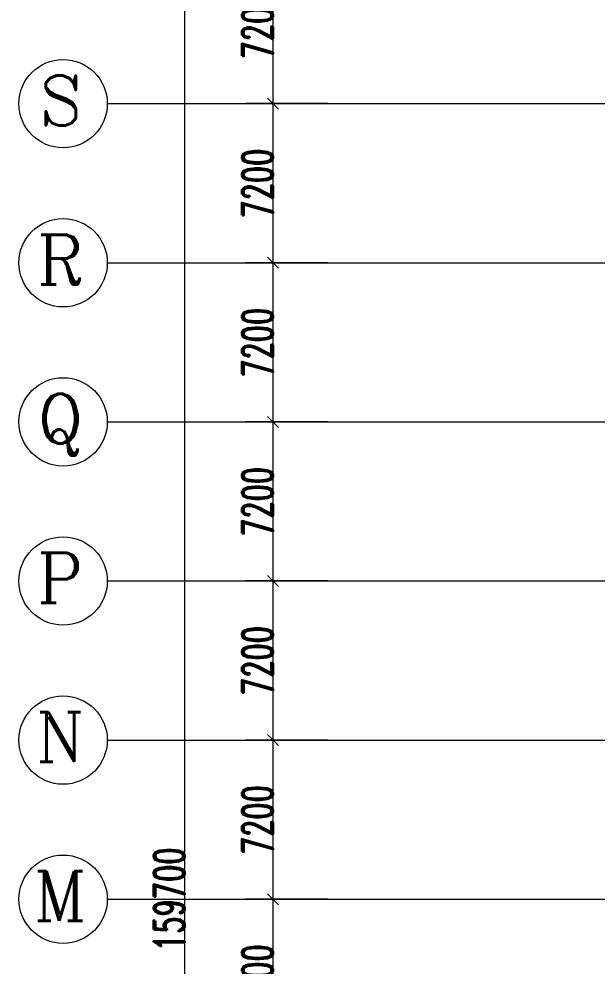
# Model space of a CAD drawing. Header units: millimetres. Extents: x -150677 to 326800, y -31706 to 192400.
# Drawn here: x -30000 to -3827, y 76175 to 119033 of the extents above; entities that cross this region are included whole.
import ezdxf

# ---------------------------------------------------------------- set-up
doc = ezdxf.new("R2010")
doc.units = ezdxf.units.MM
doc.linetypes.add('X-HLP3-AR-F3-LAY-03-001$0$轴网线', pattern=[22.04, 18.38, -1.83, 0, -1.83])
doc.layers.get('0').update_dxf_attribs({"color": 8})
doc.layers.get('Defpoints').update_dxf_attribs({"color": 8})
for name, color, linetype, lineweight in [('X-HLP3-AR-F3-LAY-03-001$0$A-ANNO-DIMS', 8, 'Continuous', 9), ('X-HLP3-AR-F3-LAY-03-001$0$S-GRID', 8, 'Continuous', 9), ('X-HLP3-AR-F3-LAY-03-001$0$S-GRID-IDEN', 8, 'Continuous', 9)]:
    doc.layers.add(name, color=color, linetype=linetype, lineweight=lineweight)
doc.styles.add('X-HLP3-AR-F3-LAY-03-001$0$RomanC', font='romanc__.ttf', dxfattribs={"height": 2250})
doc.styles.add('X-HLP3-AR-F3-LAY-03-001$0$RomanD_3', font='romand__.ttf', dxfattribs={"width": 0.65, "height": 1400})
doc.dimstyles.new('X-HLP3-AR-F3-LAY-03-001$0$第一_二道尺寸线', dxfattribs={"dimscale": 304.8, "dimtxt": 1405.004626, "dimasz": 1.64042, "dimexe": 4.10105, "dimexo": 0.0625, "dimgap": 0, "dimtad": 1, "dimdec": 0, "dimzin": 0, "dimdsep": 46, "dimtxsty": 'X-HLP3-AR-F3-LAY-03-001$0$RomanD_3', "dimblk1": 'X-HLP3-AR-F3-LAY-03-001$0$_Oblique', "dimblk2": 'X-HLP3-AR-F3-LAY-03-001$0$_Oblique', "dimsah": 1, "dimcen": 0.09, "dimazin": 0, "dimtfac": 1, "dimtdec": 4, "dimtix": 1, "dimtmove": 0, "dimatfit": 3, "dimfxl": 8.2021, "dimfxlon": 1, "dimtvp": 1, "dimtolj": 1, "dimtzin": 0, "dimlwd": 18, "dimlwe": 18, "dimarcsym": 2})

# ---------------------------------------------------------------- blocks, each defined once
blk = doc.blocks.new('X-HLP3-AR-F3-LAY-03-001$0$轴网 - 宽度系数 1_0-670626-LAY-3F-1_500-A')
at = {"layer": 'X-HLP3-AR-F3-LAY-03-001$0$S-GRID-IDEN'}
blk.add_circle((0, 0), 4, dxfattribs=at)
blk = doc.blocks.new('X-HLP3-AR-F3-LAY-03-001$0$_Oblique')
at = {"color": 0, "linetype": 'ByBlock', "lineweight": -2}
blk.add_line((-0.5, -0.5), (0.5, 0.5), dxfattribs=at)
blk = doc.blocks.new('*D1003')
at = {"layer": 'Defpoints', "color": 0, "transparency": 16777216}
for p in [(-16000, 122400), (-18500, 115200), (-16000, 115200)]:
    blk.add_point(p, dxfattribs=at)
at = {"layer": 'X-HLP3-AR-F3-LAY-03-001$0$A-ANNO-DIMS', "color": 0, "lineweight": 18, "transparency": 16777216}
for p, q in [((-16019.05, 122400), (-19750, 122400)), ((-18500, 122400), (-18500, 115200)), ((-16019.05, 115200), (-19750, 115200))]:
    blk.add_line(p, q, dxfattribs=at)
at = {"layer": 'X-HLP3-AR-F3-LAY-03-001$0$A-ANNO-DIMS', "color": 0, "lineweight": 18, "transparency": 16777216, "xscale": 500.0000000000001, "yscale": 500.0000000000001, "zscale": 500.0000000000001}
for p, rotation in [((-18500, 122400), 90), ((-18500, 115200), 270)]:
    blk.add_blockref('X-HLP3-AR-F3-LAY-03-001$0$_Oblique', p, dxfattribs=dict(at, rotation=rotation))
at = {"layer": 'X-HLP3-AR-F3-LAY-03-001$0$A-ANNO-DIMS', "color": 0, "lineweight": 18, "transparency": 16777216, "insert": (-19200, 118800), "char_height": 1400, "width": 3890.782, "attachment_point": 5, "rotation": 90, "style": 'X-HLP3-AR-F3-LAY-03-001$0$RomanD_3'}
blk.add_mtext('\\A1;7200', dxfattribs=at)
blk = doc.blocks.new('*D1004')
at = {"layer": 'Defpoints', "color": 0, "transparency": 16777216}
for p in [(-16000, 115200), (-18500, 108000), (-16000, 108000)]:
    blk.add_point(p, dxfattribs=at)
at = {"layer": 'X-HLP3-AR-F3-LAY-03-001$0$A-ANNO-DIMS', "color": 0, "lineweight": 18, "transparency": 16777216}
for p, q in [((-16019.05, 115200), (-19750, 115200)), ((-18500, 115200), (-18500, 108000)), ((-16019.05, 108000), (-19750, 108000))]:
    blk.add_line(p, q, dxfattribs=at)
at = {"layer": 'X-HLP3-AR-F3-LAY-03-001$0$A-ANNO-DIMS', "color": 0, "lineweight": 18, "transparency": 16777216, "xscale": 500.0000000000001, "yscale": 500.0000000000001, "zscale": 500.0000000000001}
for p, rotation in [((-18500, 115200), 90), ((-18500, 108000), 270)]:
    blk.add_blockref('X-HLP3-AR-F3-LAY-03-001$0$_Oblique', p, dxfattribs=dict(at, rotation=rotation))
at = {"layer": 'X-HLP3-AR-F3-LAY-03-001$0$A-ANNO-DIMS', "color": 0, "lineweight": 18, "transparency": 16777216, "insert": (-19200, 111600), "char_height": 1400, "width": 3890.782, "attachment_point": 5, "rotation": 90, "style": 'X-HLP3-AR-F3-LAY-03-001$0$RomanD_3'}
blk.add_mtext('\\A1;7200', dxfattribs=at)
blk = doc.blocks.new('*D1005')
at = {"layer": 'Defpoints', "color": 0, "transparency": 16777216}
for p in [(-16000, 108000), (-18500, 100800), (-16000, 100800)]:
    blk.add_point(p, dxfattribs=at)
at = {"layer": 'X-HLP3-AR-F3-LAY-03-001$0$A-ANNO-DIMS', "color": 0, "lineweight": 18, "transparency": 16777216}
for p, q in [((-16019.05, 108000), (-19750, 108000)), ((-18500, 108000), (-18500, 100800)), ((-16019.05, 100800), (-19750, 100800))]:
    blk.add_line(p, q, dxfattribs=at)
at = {"layer": 'X-HLP3-AR-F3-LAY-03-001$0$A-ANNO-DIMS', "color": 0, "lineweight": 18, "transparency": 16777216, "xscale": 500.0000000000001, "yscale": 500.0000000000001, "zscale": 500.0000000000001}
for p, rotation in [((-18500, 108000), 90), ((-18500, 100800), 270)]:
    blk.add_blockref('X-HLP3-AR-F3-LAY-03-001$0$_Oblique', p, dxfattribs=dict(at, rotation=rotation))
at = {"layer": 'X-HLP3-AR-F3-LAY-03-001$0$A-ANNO-DIMS', "color": 0, "lineweight": 18, "transparency": 16777216, "insert": (-19200, 104400), "char_height": 1400, "width": 3890.782, "attachment_point": 5, "rotation": 90, "style": 'X-HLP3-AR-F3-LAY-03-001$0$RomanD_3'}
blk.add_mtext('\\A1;7200', dxfattribs=at)
blk = doc.blocks.new('*D1006')
at = {"layer": 'Defpoints', "color": 0, "transparency": 16777216}
for p in [(-16000, 100800), (-18500, 93600), (-16000, 93600)]:
    blk.add_point(p, dxfattribs=at)
at = {"layer": 'X-HLP3-AR-F3-LAY-03-001$0$A-ANNO-DIMS', "color": 0, "lineweight": 18, "transparency": 16777216}
for p, q in [((-16019.05, 100800), (-19750, 100800)), ((-18500, 100800), (-18500, 93600)), ((-16019.05, 93600), (-19750, 93600))]:
    blk.add_line(p, q, dxfattribs=at)
at = {"layer": 'X-HLP3-AR-F3-LAY-03-001$0$A-ANNO-DIMS', "color": 0, "lineweight": 18, "transparency": 16777216, "xscale": 500.0000000000001, "yscale": 500.0000000000001, "zscale": 500.0000000000001}
for p, rotation in [((-18500, 100800), 90), ((-18500, 93600), 270)]:
    blk.add_blockref('X-HLP3-AR-F3-LAY-03-001$0$_Oblique', p, dxfattribs=dict(at, rotation=rotation))
at = {"layer": 'X-HLP3-AR-F3-LAY-03-001$0$A-ANNO-DIMS', "color": 0, "lineweight": 18, "transparency": 16777216, "insert": (-19200, 97200), "char_height": 1400, "width": 3890.782, "attachment_point": 5, "rotation": 90, "style": 'X-HLP3-AR-F3-LAY-03-001$0$RomanD_3'}
blk.add_mtext('\\A1;7200', dxfattribs=at)
blk = doc.blocks.new('*D1007')
at = {"layer": 'Defpoints', "color": 0, "transparency": 16777216}
for p in [(-16000, 93600), (-18500, 86400), (-16000, 86400)]:
    blk.add_point(p, dxfattribs=at)
at = {"layer": 'X-HLP3-AR-F3-LAY-03-001$0$A-ANNO-DIMS', "color": 0, "lineweight": 18, "transparency": 16777216}
for p, q in [((-16019.05, 93600), (-19750, 93600)), ((-18500, 93600), (-18500, 86400)), ((-16019.05, 86400), (-19750, 86400))]:
    blk.add_line(p, q, dxfattribs=at)
at = {"layer": 'X-HLP3-AR-F3-LAY-03-001$0$A-ANNO-DIMS', "color": 0, "lineweight": 18, "transparency": 16777216, "xscale": 500.0000000000001, "yscale": 500.0000000000001, "zscale": 500.0000000000001}
for p, rotation in [((-18500, 93600), 90), ((-18500, 86400), 270)]:
    blk.add_blockref('X-HLP3-AR-F3-LAY-03-001$0$_Oblique', p, dxfattribs=dict(at, rotation=rotation))
at = {"layer": 'X-HLP3-AR-F3-LAY-03-001$0$A-ANNO-DIMS', "color": 0, "lineweight": 18, "transparency": 16777216, "insert": (-19200, 90000), "char_height": 1400, "width": 3890.782, "attachment_point": 5, "rotation": 90, "style": 'X-HLP3-AR-F3-LAY-03-001$0$RomanD_3'}
blk.add_mtext('\\A1;7200', dxfattribs=at)
blk = doc.blocks.new('*D1008')
at = {"layer": 'Defpoints', "color": 0, "transparency": 16777216}
for p in [(-16000, 86400), (-18500, 79200), (-16000, 79200)]:
    blk.add_point(p, dxfattribs=at)
at = {"layer": 'X-HLP3-AR-F3-LAY-03-001$0$A-ANNO-DIMS', "color": 0, "lineweight": 18, "transparency": 16777216}
for p, q in [((-16019.05, 86400), (-19750, 86400)), ((-18500, 86400), (-18500, 79200)), ((-16019.05, 79200), (-19750, 79200))]:
    blk.add_line(p, q, dxfattribs=at)
at = {"layer": 'X-HLP3-AR-F3-LAY-03-001$0$A-ANNO-DIMS', "color": 0, "lineweight": 18, "transparency": 16777216, "xscale": 500.0000000000001, "yscale": 500.0000000000001, "zscale": 500.0000000000001}
for p, rotation in [((-18500, 86400), 90), ((-18500, 79200), 270)]:
    blk.add_blockref('X-HLP3-AR-F3-LAY-03-001$0$_Oblique', p, dxfattribs=dict(at, rotation=rotation))
at = {"layer": 'X-HLP3-AR-F3-LAY-03-001$0$A-ANNO-DIMS', "color": 0, "lineweight": 18, "transparency": 16777216, "insert": (-19200, 82800), "char_height": 1400, "width": 3890.782, "attachment_point": 5, "rotation": 90, "style": 'X-HLP3-AR-F3-LAY-03-001$0$RomanD_3'}
blk.add_mtext('\\A1;7200', dxfattribs=at)
blk = doc.blocks.new('*D1009')
at = {"layer": 'Defpoints', "color": 0, "transparency": 16777216}
for p in [(-16000, 79200), (-18500, 72000), (-16000, 72000)]:
    blk.add_point(p, dxfattribs=at)
at = {"layer": 'X-HLP3-AR-F3-LAY-03-001$0$A-ANNO-DIMS', "color": 0, "lineweight": 18, "transparency": 16777216}
for p, q in [((-16019.05, 79200), (-19750, 79200)), ((-18500, 79200), (-18500, 72000)), ((-16019.05, 72000), (-19750, 72000))]:
    blk.add_line(p, q, dxfattribs=at)
at = {"layer": 'X-HLP3-AR-F3-LAY-03-001$0$A-ANNO-DIMS', "color": 0, "lineweight": 18, "transparency": 16777216, "xscale": 500.0000000000001, "yscale": 500.0000000000001, "zscale": 500.0000000000001}
for p, rotation in [((-18500, 79200), 90), ((-18500, 72000), 270)]:
    blk.add_blockref('X-HLP3-AR-F3-LAY-03-001$0$_Oblique', p, dxfattribs=dict(at, rotation=rotation))
at = {"layer": 'X-HLP3-AR-F3-LAY-03-001$0$A-ANNO-DIMS', "color": 0, "lineweight": 18, "transparency": 16777216, "insert": (-19200, 75600), "char_height": 1400, "width": 3890.782, "attachment_point": 5, "rotation": 90, "style": 'X-HLP3-AR-F3-LAY-03-001$0$RomanD_3'}
blk.add_mtext('\\A1;7200', dxfattribs=at)
blk = doc.blocks.new('*D931')
at = {"layer": 'Defpoints', "color": 0, "transparency": 16777216}
for p in [(-20000, 159050), (-22500, -650), (-20000, -650), (194400, -17706.224274), (201600, -17706.224274), (201600, -20206.224274)]:
    blk.add_point(p, dxfattribs=at)
at = {"layer": 'X-HLP3-AR-F3-LAY-03-001$0$A-ANNO-DIMS', "color": 0, "lineweight": 18, "transparency": 16777216}
for p, q in [((-20019.05, 159050), (-23750, 159050)), ((-22500, 159050), (-22500, -650)), ((-20019.05, -650), (-23750, -650)), ((194400, -17725.274274), (194400, -21456.224274)), ((201600, -17725.274274), (201600, -21456.224274)), ((194400, -20206.224274), (201600, -20206.224274))]:
    blk.add_line(p, q, dxfattribs=at)
at = {"layer": 'X-HLP3-AR-F3-LAY-03-001$0$A-ANNO-DIMS', "color": 0, "lineweight": 18, "transparency": 16777216, "xscale": 500.0000000000001, "yscale": 500.0000000000001, "zscale": 500.0000000000001}
for p, rotation in [((-22500, 159050), 90), ((-22500, -650), 270), ((194400, -20206.224274), 180)]:
    blk.add_blockref('X-HLP3-AR-F3-LAY-03-001$0$_Oblique', p, dxfattribs=dict(at, rotation=rotation))
blk.add_blockref('X-HLP3-AR-F3-LAY-03-001$0$_Oblique', (201600, -20206.224274), dxfattribs=at)
at = {"layer": 'X-HLP3-AR-F3-LAY-03-001$0$A-ANNO-DIMS', "color": 0, "lineweight": 18, "transparency": 16777216, "insert": (-23200, 79200), "char_height": 1400, "width": 5836.1730636, "attachment_point": 5, "rotation": 90, "style": 'X-HLP3-AR-F3-LAY-03-001$0$RomanD_3'}
blk.add_mtext('\\A1;159700', dxfattribs=at)
at = {"layer": 'X-HLP3-AR-F3-LAY-03-001$0$A-ANNO-DIMS', "color": 0, "lineweight": 18, "transparency": 16777216, "insert": (198000, -19506.224274), "char_height": 1400, "width": 3890.7820424, "attachment_point": 5, "style": 'X-HLP3-AR-F3-LAY-03-001$0$RomanD_3'}
blk.add_mtext('\\A1;7200', dxfattribs=at)

msp = doc.modelspace()

# ---------------------------------------------------------------- linework, layer by layer
at = {"layer": 'X-HLP3-AR-F3-LAY-03-001$0$S-GRID'}
for p, q in [((-26000, 115200), (-16000, 115200)), ((-26000, 108000), (-16000, 108000)), ((-26000, 100800), (-16000, 100800)), ((-26000, 93600), (-16000, 93600)), ((-26000, 86400), (-16000, 86400)), ((-26000, 79200), (-16000, 79200))]:
    msp.add_line(p, q, dxfattribs=at)
at = {"layer": 'X-HLP3-AR-F3-LAY-03-001$0$S-GRID', "linetype": 'X-HLP3-AR-F3-LAY-03-001$0$轴网线'}
for p, q in [((-16000, 115200), (308800, 115200)), ((-16000, 108000), (308800, 108000)), ((-16000, 100800), (308800, 100800)), ((-16000, 93600), (308800, 93600)), ((-16000, 86400), (308800, 86400)), ((-16000, 79200), (308800, 79200))]:
    msp.add_line(p, q, dxfattribs=at)

# ---------------------------------------------------------------- block references
at = {"layer": 'X-HLP3-AR-F3-LAY-03-001$0$S-GRID-IDEN', "xscale": 499.9999999999995, "yscale": 499.9999999999995, "zscale": 499.9999999999995, "rotation": 270}
for p in [(-28000, 115200), (-28000, 108000), (-28000, 100800), (-28000, 93600), (-28000, 86400), (-28000, 79200)]:
    msp.add_blockref('X-HLP3-AR-F3-LAY-03-001$0$轴网 - 宽度系数 1_0-670626-LAY-3F-1_500-A', p, dxfattribs=at)

# ---------------------------------------------------------------- texts
at = {"layer": 'X-HLP3-AR-F3-LAY-03-001$0$S-GRID-IDEN', "char_height": 2250, "attachment_point": 1, "style": 'X-HLP3-AR-F3-LAY-03-001$0$RomanC'}
for s, insert, width in [('\\fRomanC|b0|i0|c134|p2|;S', (-29069, 116467), 2565.4), ('\\fRomanC|b0|i0|c134|p2|;R', (-29184, 109267), 2845.991), ('\\fRomanC|b0|i0|c134|p2|;Q', (-29184, 102067), 2845.991), ('\\fRomanC|b0|i0|c134|p2|;P', (-29184, 94867), 2845.991), ('\\fRomanC|b0|i0|c134|p2|;N', (-29234, 87667), 2966.244), ('\\fRomanC|b0|i0|c134|p2|;M', (-29334, 80467), 3206.75)]:
    msp.add_mtext(s, dxfattribs=dict(at, insert=insert, width=width))

# ---------------------------------------------------------------- dimensions: what is measured, and where the dimension line sits
at = {"layer": 'X-HLP3-AR-F3-LAY-03-001$0$A-ANNO-DIMS', "lineweight": 18}
for base, p1, p2, override, picture, middle in [((-22500, -650), (-20000, 159050), (-20000, -650), {"dimpost": '<>', "dimfxl": 159700}, '*D931', (-23200, 79200)), ((-18500, 115200), (-16000, 122400), (-16000, 115200), {"dimpost": '<>', "dimfxl": 7200}, '*D1003', (-19200, 118800)), ((-18500, 108000), (-16000, 115200), (-16000, 108000), {"dimpost": '<>', "dimfxl": 7200}, '*D1004', (-19200, 111600)), ((-18500, 100800), (-16000, 108000), (-16000, 100800), {"dimpost": '<>', "dimfxl": 7200}, '*D1005', (-19200, 104400)), ((-18500, 93600), (-16000, 100800), (-16000, 93600), {"dimpost": '<>', "dimfxl": 7200}, '*D1006', (-19200, 97200)), ((-18500, 86400), (-16000, 93600), (-16000, 86400), {"dimpost": '<>', "dimfxl": 7200}, '*D1007', (-19200, 90000)), ((-18500, 79200), (-16000, 86400), (-16000, 79200), {"dimpost": '<>', "dimfxl": 7200}, '*D1008', (-19200, 82800)), ((-18500, 72000), (-16000, 79200), (-16000, 72000), {"dimpost": '<>', "dimfxl": 7200}, '*D1009', (-19200, 75600))]:
    dim = msp.add_linear_dim(base=base, p1=p1, p2=p2, angle=90, dimstyle='X-HLP3-AR-F3-LAY-03-001$0$第一_二道尺寸线', override=override, dxfattribs=at)
    dim.commit()
    dim.dimension.update_dxf_attribs({"geometry": picture, "text_midpoint": middle})

doc.saveas('drawing.dxf')
